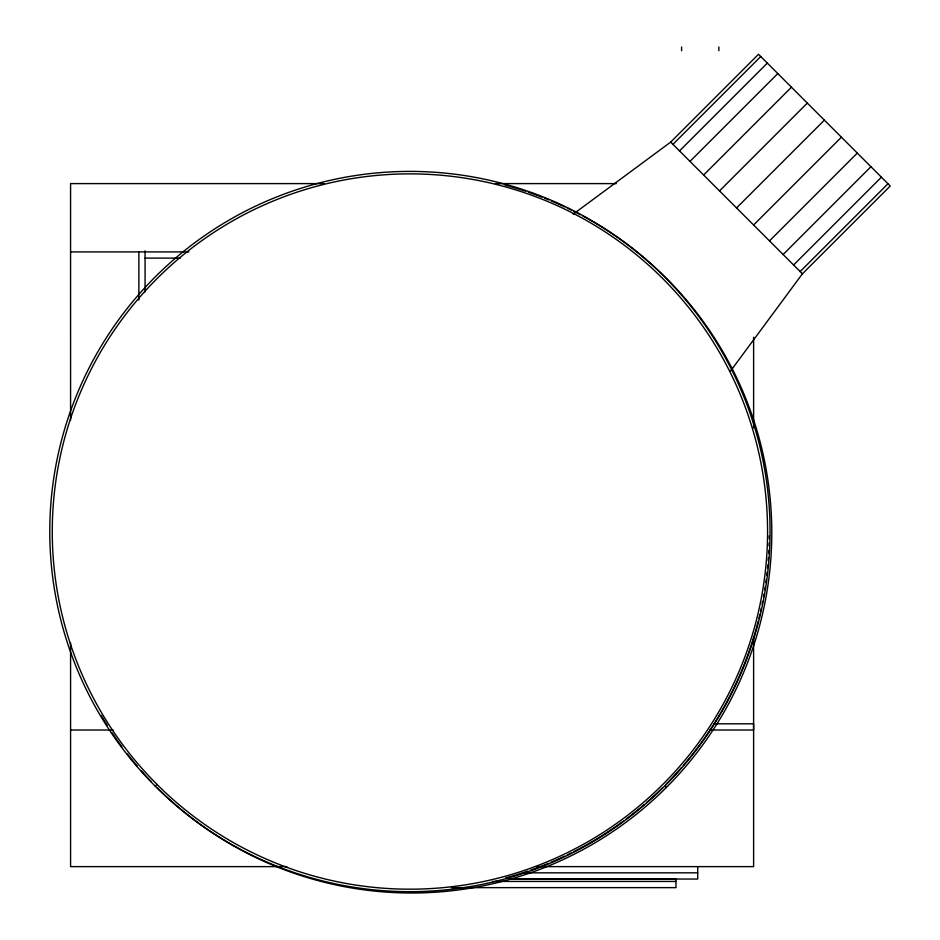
<?xml version="1.0" encoding="UTF-8"?>
<svg xmlns="http://www.w3.org/2000/svg" width="940" height="940" viewBox="0 0 940 940"><rect width="100%" height="100%" fill="white"/><g stroke="black" fill="none" stroke-linecap="round" stroke-linejoin="round"><path stroke-width="1.41" d="M730.357 371.3L802.408 273.81L890.227 186.003L758.51 54.285L670.69 142.093L573.2 214.155M672.934 144.337L760.754 56.529M679.514 150.917L767.322 63.109M689.984 161.386L777.791 73.579M703.625 175.028L791.433 87.22M719.511 190.914L807.319 103.094M155.264 786.193A360.137 360.137 0 0 0 757.781 624.748A360.137 360.137 0 0 0 316.71 183.664A360.137 360.137 0 0 0 155.264 786.193L157.015 784.43A357.658 357.658 0 0 0 755.384 624.101A357.658 357.658 0 0 0 317.344 186.061A357.658 357.658 0 0 0 157.015 784.43M736.549 207.952L824.368 120.144M753.598 225.001L841.406 137.193M769.484 240.887L857.292 153.079M783.126 254.529L870.934 166.709M793.583 264.998L881.403 177.178M800.163 271.566L887.983 183.758M324.159 183.606L70.571 183.606L70.582 420.286M495.439 183.606L616.276 183.606M70.571 251.908L188.905 251.908M145.077 258.112L180.268 258.112M714.141 723.812L753.586 723.812L753.61 730.016L709.641 730.016M70.582 730.016L113.094 730.016M286.817 866.621L70.582 866.621L70.582 642.831M536.587 866.621L753.61 866.621L753.61 637.25M521.935 872.837L697.703 872.837M508.657 878.959L675.977 878.959L675.977 887.642L451.423 887.642M508.752 879.041L697.703 879.041L697.703 866.621M492.513 881.438L675.977 881.438M670.69 142.093L802.408 273.81M664.545 785.758L666.295 787.52M753.61 337.284L753.61 427.959M718.853 47L718.853 50.725M681.594 47L681.594 50.725M145.077 250.816L145.077 291.858M138.873 251.908L138.873 300.118M582.918 216.059A360.137 360.137 0 0 1 700.394 748.087A360.137 360.137 0 0 1 156.992 787.52M150.964 781.34A360.137 360.137 0 0 1 141.188 770.671M137.381 766.264A360.137 360.137 0 0 1 127.264 753.833M121.977 746.854A360.137 360.137 0 0 1 111.942 732.554M107.207 725.257A360.137 360.137 0 0 1 101.203 715.411M504.851 184.992A360.137 360.137 0 0 1 525.589 191.231M528.339 192.16A360.137 360.137 0 0 1 542.016 197.153M544.73 198.222A360.137 360.137 0 0 1 548.796 199.856M551.486 200.984A360.137 360.137 0 0 1 564.799 206.917M567.431 208.163A360.137 360.137 0 0 1 571.344 210.067M573.941 211.371A360.137 360.137 0 0 1 580.38 214.696M769.284 535.753A357.658 357.658 0 0 1 769.249 538.655M769.155 543.026A357.658 357.658 0 0 1 769.061 545.928M768.873 550.311A357.658 357.658 0 0 1 768.72 553.225M768.438 557.62A357.658 357.658 0 0 1 768.227 560.546M767.863 564.928A357.658 357.658 0 0 1 767.581 567.854M767.122 572.249A357.658 357.658 0 0 1 766.793 575.163M766.241 579.545A357.658 357.658 0 0 1 765.841 582.459M765.207 586.83A357.658 357.658 0 0 1 764.749 589.732M764.02 594.08A357.658 357.658 0 0 1 763.503 596.971M762.693 601.295A357.658 357.658 0 0 1 762.117 604.173M761.212 608.462A357.658 357.658 0 0 1 760.589 611.317M759.931 614.161A357.658 357.658 0 0 1 758.921 618.402M758.216 621.223A357.658 357.658 0 0 1 683.357 765.43M681.441 767.651A357.658 357.658 0 0 1 665.567 784.736M662.489 787.802A357.658 357.658 0 0 1 646.438 802.654M644.217 804.57A357.658 357.658 0 0 1 625.852 819.269M623.49 821.031A357.658 357.658 0 0 1 573.846 851.616M571.238 852.933A357.658 357.658 0 0 1 567.29 854.871M564.646 856.14A357.658 357.658 0 0 1 551.228 862.156M548.514 863.296A357.658 357.658 0 0 1 530.665 870.135M527.904 871.098A357.658 357.658 0 0 1 523.733 872.496M520.96 873.401A357.658 357.658 0 0 1 505.614 877.948"/></g></svg>
